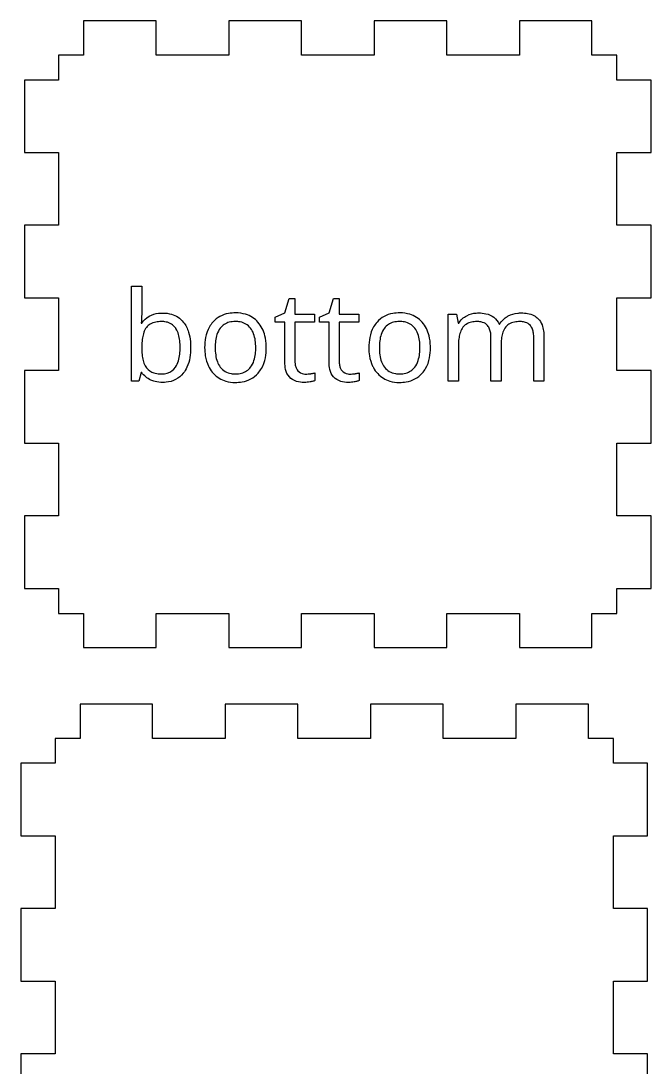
# Model space of a CAD drawing. Extents: x 23 to 198, y 28 to 252.
# Drawn here: x 142.2 to 197.5, y 139.3 to 231.1 of the extents above; entities that cross this region are included whole.
import ezdxf

# ---------------------------------------------------------------- set-up
doc = ezdxf.new("R2010")
doc.units = 0
doc.layers.add('Layer_1', color=7, linetype='CONTINUOUS')

msp = doc.modelspace()

# ---------------------------------------------------------------- linework, layer by layer
at = {"layer": 'Layer_1', "color": 7}
for p, q in [((154.065371, 231.107458), (147.690372, 231.107458)), ((147.690372, 231.107458), (147.690372, 228.107458)), ((154.065371, 228.107458), (154.065371, 231.107458)), ((166.815372, 231.107458), (160.44037, 231.107458)), ((160.44037, 231.107458), (160.44037, 228.107458)), ((166.815372, 228.107458), (166.815372, 231.107458)), ((179.565371, 231.107458), (173.190372, 231.107458)), ((173.190372, 231.107458), (173.190372, 228.107458)), ((179.565371, 228.107458), (179.565371, 231.107458)), ((192.315372, 231.107458), (185.94037, 231.107458)), ((185.94037, 231.107458), (185.94037, 228.107458)), ((192.315372, 228.107458), (192.315372, 231.107458)), ((147.690372, 228.107458), (145.50287, 228.107458)), ((145.50287, 228.107458), (145.50287, 225.919958)), ((160.44037, 228.107458), (154.065371, 228.107458)), ((173.190372, 228.107458), (166.815372, 228.107458)), ((185.94037, 228.107458), (179.565371, 228.107458)), ((194.502871, 228.107458), (192.315372, 228.107458)), ((194.502871, 225.919958), (194.502871, 228.107458)), ((145.50287, 225.919958), (142.502871, 225.919958)), ((142.502871, 225.919958), (142.502871, 219.544958)), ((197.502871, 225.919958), (194.502871, 225.919958)), ((197.502871, 219.544958), (197.502871, 225.919958)), ((142.502871, 219.544958), (145.50287, 219.544958)), ((145.50287, 219.544958), (145.50287, 213.169958)), ((194.502871, 213.169958), (194.502871, 219.544958)), ((194.502871, 219.544958), (197.502871, 219.544958)), ((145.50287, 213.169958), (142.502871, 213.169958)), ((142.502871, 213.169958), (142.502871, 206.794958)), ((197.502871, 213.169958), (194.502871, 213.169958)), ((197.502871, 206.794958), (197.502871, 213.169958)), ((142.502871, 206.794958), (145.50287, 206.794958)), ((145.50287, 206.794958), (145.50287, 200.419958)), ((194.502871, 200.419958), (194.502871, 206.794958)), ((194.502871, 206.794958), (197.502871, 206.794958)), ((145.50287, 200.419958), (142.502871, 200.419958)), ((142.502871, 200.419958), (142.502871, 194.044958)), ((197.502871, 200.419958), (194.502871, 200.419958)), ((197.502871, 194.044958), (197.502871, 200.419958)), ((142.502871, 194.044958), (145.50287, 194.044958)), ((145.50287, 194.044958), (145.50287, 187.669958)), ((194.502871, 187.669958), (194.502871, 194.044958)), ((194.502871, 194.044958), (197.502871, 194.044958)), ((145.50287, 187.669958), (142.502871, 187.669958)), ((142.502871, 187.669958), (142.502871, 181.294957)), ((197.502871, 187.669958), (194.502871, 187.669958)), ((197.502871, 181.294957), (197.502871, 187.669958)), ((142.502871, 181.294957), (145.50287, 181.294957)), ((145.50287, 181.294957), (145.50287, 179.107458)), ((194.502871, 179.107458), (194.502871, 181.294957)), ((194.502871, 181.294957), (197.502871, 181.294957)), ((145.50287, 179.107458), (147.690372, 179.107458)), ((147.690372, 179.107458), (147.690372, 176.107458)), ((154.065371, 176.107458), (154.065371, 179.107458)), ((154.065371, 179.107458), (160.44037, 179.107458)), ((160.44037, 179.107458), (160.44037, 176.107458)), ((166.815372, 176.107458), (166.815372, 179.107458)), ((166.815372, 179.107458), (173.190372, 179.107458)), ((173.190372, 179.107458), (173.190372, 176.107458)), ((179.565371, 176.107458), (179.565371, 179.107458)), ((179.565371, 179.107458), (185.94037, 179.107458)), ((185.94037, 179.107458), (185.94037, 176.107458)), ((192.315372, 176.107458), (192.315372, 179.107458)), ((192.315372, 179.107458), (194.502871, 179.107458)), ((147.690372, 176.107458), (154.065371, 176.107458)), ((160.44037, 176.107458), (166.815372, 176.107458)), ((173.190372, 176.107458), (179.565371, 176.107458)), ((185.94037, 176.107458), (192.315372, 176.107458)), ((153.756682, 171.132256), (147.381683, 171.132256)), ((147.381683, 171.132256), (147.381683, 168.132256)), ((153.756682, 168.132256), (153.756682, 171.132256)), ((166.506683, 171.132256), (160.131681, 171.132256)), ((160.131681, 171.132256), (160.131681, 168.132256)), ((166.506683, 168.132256), (166.506683, 171.132256)), ((179.256682, 171.132256), (172.881683, 171.132256)), ((172.881683, 171.132256), (172.881683, 168.132256)), ((179.256682, 168.132256), (179.256682, 171.132256)), ((192.006683, 171.132256), (185.631681, 171.132256)), ((185.631681, 171.132256), (185.631681, 168.132256)), ((192.006683, 168.132256), (192.006683, 171.132256)), ((147.381683, 168.132256), (145.194181, 168.132256)), ((145.194181, 168.132256), (145.194181, 165.944755)), ((160.131681, 168.132256), (153.756682, 168.132256)), ((172.881683, 168.132256), (166.506683, 168.132256)), ((185.631681, 168.132256), (179.256682, 168.132256)), ((194.194182, 168.132256), (192.006683, 168.132256)), ((194.194182, 165.944755), (194.194182, 168.132256)), ((145.194181, 165.944755), (142.194182, 165.944755)), ((142.194182, 165.944755), (142.194182, 159.569755)), ((197.194182, 165.944755), (194.194182, 165.944755)), ((197.194182, 159.569755), (197.194182, 165.944755)), ((142.194182, 159.569755), (145.194181, 159.569755)), ((145.194181, 159.569755), (145.194181, 153.194756)), ((194.194182, 153.194756), (194.194182, 159.569755)), ((194.194182, 159.569755), (197.194182, 159.569755)), ((145.194181, 153.194756), (142.194182, 153.194756)), ((142.194182, 153.194756), (142.194182, 146.819754)), ((197.194182, 153.194756), (194.194182, 153.194756)), ((197.194182, 146.819754), (197.194182, 153.194756)), ((142.194182, 146.819754), (145.194181, 146.819754)), ((145.194181, 146.819754), (145.194181, 140.444755)), ((194.194182, 140.444755), (194.194182, 146.819754)), ((194.194182, 146.819754), (197.194182, 146.819754)), ((145.194181, 140.444755), (142.194182, 140.444755)), ((142.194182, 140.444755), (142.194182, 134.069755)), ((197.194182, 140.444755), (194.194182, 140.444755)), ((197.194182, 134.069755), (197.194182, 140.444755))]:
    msp.add_line(p, q, dxfattribs=at)
at = {"layer": 'Layer_1', "color": 1}
for p, q in [((151.90763, 199.482597), (151.90763, 207.840018)), ((151.90763, 207.840018), (152.799232, 207.840018)), ((152.799232, 207.840018), (152.799232, 205.809745)), ((165.356848, 205.476737), (165.732824, 206.733573)), ((165.732824, 206.733573), (166.24845, 206.733573)), ((166.24845, 206.733573), (166.24845, 205.369315)), ((169.24015, 205.476737), (169.616126, 206.733573)), ((169.616126, 206.733573), (170.131752, 206.733573)), ((170.131752, 206.733573), (170.131752, 205.369315)), ((164.513588, 205.106132), (165.356848, 205.476737)), ((164.513588, 204.676444), (164.513588, 205.106132)), ((166.24845, 205.369315), (167.956459, 205.369315)), ((167.956459, 205.369315), (167.956459, 204.676444)), ((168.396889, 205.106132), (169.24015, 205.476737)), ((168.396889, 204.676444), (168.396889, 205.106132)), ((170.131752, 205.369315), (171.839758, 205.369315)), ((171.839758, 205.369315), (171.839758, 204.676444)), ((179.703039, 199.482597), (179.703039, 205.369315)), ((179.703039, 205.369315), (180.428138, 205.369315)), ((180.428138, 205.369315), (180.573158, 204.563651)), ((152.756264, 204.585136), (152.799232, 204.585136)), ((165.356848, 204.676444), (164.513588, 204.676444)), ((165.356848, 201.174491), (165.356848, 204.676444)), ((167.956459, 204.676444), (166.24845, 204.676444)), ((166.24845, 204.676444), (166.24845, 201.212089)), ((169.24015, 204.676444), (168.396889, 204.676444)), ((169.24015, 201.174491), (169.24015, 204.676444)), ((171.839758, 204.676444), (170.131752, 204.676444)), ((170.131752, 204.676444), (170.131752, 201.212089)), ((180.573158, 204.563651), (180.616127, 204.563651)), ((184.161049, 204.477714), (184.204018, 204.477714)), ((183.452062, 199.482597), (183.452062, 203.312186)), ((187.206459, 199.482597), (187.206459, 203.312186)), ((188.098061, 203.322929), (188.098058, 199.482597)), ((180.594641, 202.570975), (180.594641, 199.482597)), ((184.343673, 202.77886), (184.343664, 199.482597)), ((184.343664, 202.769706), (184.343664, 202.769706)), ((152.734778, 200.239921), (152.54679, 199.482597)), ((152.799232, 200.239921), (152.734778, 200.239921)), ((167.999427, 200.218436), (167.999427, 199.536307)), ((171.882729, 200.218436), (171.882726, 199.536307)), ((152.54679, 199.482597), (151.90763, 199.482597)), ((180.594641, 199.482597), (179.703039, 199.482597)), ((184.343664, 199.482597), (183.452062, 199.482597)), ((188.098058, 199.482597), (187.206459, 199.482597))]:
    msp.add_line(p, q, dxfattribs=at)
for points in [[(152.799232, 205.809745), (152.799407, 205.600359), (152.796043, 205.390969), (152.789157, 205.181697)], [(152.789151, 205.181697), (152.783027, 204.994363), (152.772951, 204.807158), (152.758987, 204.620245)], [(152.799232, 204.585136), (153.134297, 205.070584), (153.691192, 205.394019), (154.278884, 205.44449)], [(154.278884, 205.44449), (154.400967, 205.459081), (154.523934, 205.466266), (154.646887, 205.465995)], [(154.646887, 205.465995), (154.90566, 205.468592), (155.164765, 205.434013), (155.413809, 205.363677)], [(155.413809, 205.363677), (155.819368, 205.248684), (156.1867, 205.003845), (156.44889, 204.673759)], [(160.416483, 205.423365), (159.890316, 205.339625), (159.396143, 205.070421), (159.040441, 204.673759)], [(161.03849, 205.476737), (160.830111, 205.477725), (160.62165, 205.459832), (160.416483, 205.423365)], [(161.918049, 205.353839), (161.633132, 205.438178), (161.33561, 205.47975), (161.03849, 205.476737)], [(163.001625, 204.65496), (162.715454, 204.983367), (162.33525, 205.22859), (161.918049, 205.353839)], [(174.827128, 205.423365), (174.300961, 205.339625), (173.806787, 205.070421), (173.451086, 204.673759)], [(175.449134, 205.476737), (175.240756, 205.477725), (175.032292, 205.459832), (174.827128, 205.423365)], [(176.328694, 205.353839), (176.043777, 205.438178), (175.746255, 205.47975), (175.449134, 205.476737)], [(177.412269, 204.65496), (177.126099, 204.983367), (176.745895, 205.22859), (176.328694, 205.353839)], [(180.616127, 204.563651), (180.783329, 204.848881), (181.033319, 205.08472), (181.327795, 205.235038)], [(181.327795, 205.235038), (181.586322, 205.369837), (181.872989, 205.450258), (182.163904, 205.469597)], [(182.163904, 205.469597), (182.227937, 205.474392), (182.292148, 205.476774), (182.35636, 205.476737)], [(182.35636, 205.476737), (182.577026, 205.478882), (182.797922, 205.455875), (183.013412, 205.408307)], [(183.013412, 205.408307), (183.261593, 205.355751), (183.497743, 205.247404), (183.699447, 205.09355)], [(183.699447, 205.09355), (183.902621, 204.932258), (184.063234, 204.717979), (184.161049, 204.477714)], [(184.204018, 204.477714), (184.369471, 204.767202), (184.614524, 205.010495), (184.905196, 205.173858)], [(184.905196, 205.173858), (184.925516, 205.185621), (184.946028, 205.197065), (184.966712, 205.208182)], [(184.966712, 205.208182), (185.222987, 205.344416), (185.505802, 205.43043), (185.794532, 205.459953)], [(185.794532, 205.459953), (185.897732, 205.471279), (186.001562, 205.476884), (186.105386, 205.476737)], [(186.105386, 205.476737), (186.293698, 205.478007), (186.482124, 205.462036), (186.667541, 205.429119)], [(186.667541, 205.429119), (186.860931, 205.39564), (187.049216, 205.332894), (187.224027, 205.243671)], [(187.224027, 205.243671), (187.363679, 205.171399), (187.491579, 205.076501), (187.601234, 204.963798)], [(187.601234, 204.963798), (187.746897, 204.80948), (187.859941, 204.624563), (187.930884, 204.424565)], [(152.758987, 204.620245), (152.75814, 204.608541), (152.757294, 204.596838), (152.756165, 204.585136)], [(153.202062, 204.195731), (153.107032, 204.068124), (153.032167, 203.925543), (152.981076, 203.774864)], [(153.546452, 204.498099), (153.413463, 204.420963), (153.29576, 204.317622), (153.202062, 204.195731)], [(154.032738, 204.675655), (153.862222, 204.644267), (153.697077, 204.583968), (153.546452, 204.498099)], [(154.517982, 204.719413), (154.355323, 204.720627), (154.192555, 204.705957), (154.032738, 204.675655)], [(154.936306, 204.679328), (154.798714, 204.706887), (154.658303, 204.720341), (154.517982, 204.719413)], [(155.764075, 204.155448), (155.570177, 204.428835), (155.266379, 204.621103), (154.936306, 204.679328)], [(155.804913, 204.095166), (155.791789, 204.115591), (155.778186, 204.135693), (155.764075, 204.155448)], [(156.026641, 203.594724), (155.976893, 203.770905), (155.901992, 203.939956), (155.804913, 204.095166)], [(156.44889, 204.673759), (156.657323, 204.411086), (156.814656, 204.108069), (156.90959, 203.786466)], [(158.73791, 204.254252), (158.576222, 203.966178), (158.462224, 203.651432), (158.401941, 203.326631)], [(159.040441, 204.673759), (158.925255, 204.545053), (158.823663, 204.404185), (158.73791, 204.254252)], [(159.690345, 204.144706), (159.564324, 203.978164), (159.466958, 203.790015), (159.403782, 203.590951)], [(160.483358, 204.657536), (160.170902, 204.583473), (159.886069, 204.399276), (159.690345, 204.144706)], [(161.011633, 204.719413), (160.833876, 204.72105), (160.655926, 204.700202), (160.483358, 204.657536)], [(161.439858, 204.680678), (161.298792, 204.707227), (161.155174, 204.720216), (161.011633, 204.719413)], [(162.351723, 204.136649), (162.129617, 204.423137), (161.797461, 204.621305), (161.439858, 204.680678)], [(162.618818, 203.6494), (162.555183, 203.82411), (162.464779, 203.989031), (162.351723, 204.136649)], [(163.608137, 203.479152), (163.504528, 203.912296), (163.294506, 204.319448), (163.001625, 204.65496)], [(173.148555, 204.254252), (172.986867, 203.966178), (172.872869, 203.651432), (172.812583, 203.326631)], [(173.451086, 204.673759), (173.335897, 204.545053), (173.234308, 204.404185), (173.148555, 204.254252)], [(174.10099, 204.144706), (173.974966, 203.978164), (173.8776, 203.790015), (173.814424, 203.590951)], [(174.894003, 204.657536), (174.581547, 204.583473), (174.296714, 204.399276), (174.10099, 204.144706)], [(175.422278, 204.719413), (175.244521, 204.72105), (175.066571, 204.700202), (174.894003, 204.657536)], [(175.850502, 204.680678), (175.709434, 204.707227), (175.565819, 204.720216), (175.422278, 204.719413)], [(176.762365, 204.136649), (176.540262, 204.423137), (176.208106, 204.621305), (175.850502, 204.680678)], [(177.029463, 203.6494), (176.965828, 203.82411), (176.875423, 203.989031), (176.762365, 204.136649)], [(178.018782, 203.479152), (177.915172, 203.912296), (177.705151, 204.319448), (177.412269, 204.65496)], [(180.984046, 204.217216), (180.888307, 204.089876), (180.813143, 203.947111), (180.762343, 203.796112)], [(181.260279, 204.474827), (181.155053, 204.404683), (181.061352, 204.317301), (180.984046, 204.217216)], [(181.753369, 204.675152), (181.578219, 204.640694), (181.409837, 204.572285), (181.260279, 204.474827)], [(182.21134, 204.719413), (182.057698, 204.720598), (181.90394, 204.705751), (181.753369, 204.675152)], [(182.377179, 204.713047), (182.322013, 204.717365), (182.266675, 204.71949), (182.21134, 204.719414)], [(182.721104, 204.647179), (182.609609, 204.682646), (182.493889, 204.704808), (182.377179, 204.713047)], [(183.151281, 204.367606), (183.037627, 204.498414), (182.886793, 204.59644), (182.721104, 204.647179)], [(183.33402, 204.055695), (183.291241, 204.168963), (183.229171, 204.274908), (183.151281, 204.367606)], [(183.425556, 203.69895), (183.408481, 203.820782), (183.377705, 203.940689), (183.33402, 204.055695)], [(184.741126, 204.241386), (184.632092, 204.106944), (184.547073, 203.953102), (184.491258, 203.789249)], [(185.017456, 204.484354), (184.913409, 204.41846), (184.819793, 204.336146), (184.741126, 204.241386)], [(185.504179, 204.675036), (185.332173, 204.641657), (185.166362, 204.576698), (185.017456, 204.484354)], [(185.971107, 204.719413), (185.814493, 204.720627), (185.657761, 204.705725), (185.504179, 204.675036)], [(186.124639, 204.713894), (186.073554, 204.717634), (186.02233, 204.719474), (185.971107, 204.719412)], [(186.469537, 204.649649), (186.357661, 204.684637), (186.241611, 204.706254), (186.124639, 204.713894)], [(186.905677, 204.367606), (186.790638, 204.50011), (186.637572, 204.599095), (186.469537, 204.649649)], [(187.088414, 204.055695), (187.045634, 204.168963), (186.983565, 204.274908), (186.905677, 204.367606)], [(187.179949, 203.69895), (187.162875, 203.820782), (187.132102, 203.940689), (187.088414, 204.055695)], [(187.930884, 204.424565), (187.993551, 204.252094), (188.037374, 204.072786), (188.061327, 203.890853)], [(188.061327, 203.890853), (188.086727, 203.702704), (188.099023, 203.512784), (188.098061, 203.322929)], [(152.860009, 203.287005), (152.830604, 203.099961), (152.812282, 202.911176), (152.805167, 202.721969)], [(152.981076, 203.774864), (152.926147, 203.61633), (152.885572, 203.452826), (152.860009, 203.287005)], [(156.135042, 203.042305), (156.114863, 203.229104), (156.078561, 203.414156), (156.026641, 203.594724)], [(156.166908, 202.442069), (156.167755, 202.642537), (156.157087, 202.84305), (156.135042, 203.042305)], [(156.90959, 203.786466), (156.988578, 203.524864), (157.040829, 203.255199), (157.065261, 202.983026)], [(157.065261, 202.983026), (157.082617, 202.799679), (157.091141, 202.615494), (157.090745, 202.431327)], [(158.401941, 203.326631), (158.345912, 203.031772), (158.318666, 202.731454), (158.320715, 202.431327)], [(159.279531, 203.025065), (159.255373, 202.828153), (159.243689, 202.629713), (159.244544, 202.431327)], [(159.403782, 203.590951), (159.344208, 203.406928), (159.302532, 203.217118), (159.279531, 203.025065)], [(162.763446, 203.065274), (162.736381, 203.26442), (162.687799, 203.460632), (162.618818, 203.6494)], [(162.805579, 202.431327), (162.806708, 202.643287), (162.792568, 202.855323), (162.763446, 203.065274)], [(163.727511, 202.572877), (163.721528, 202.878152), (163.681408, 203.182741), (163.608137, 203.479152)], [(172.812583, 203.326631), (172.756557, 203.031772), (172.729311, 202.731454), (172.73136, 202.431327)], [(173.690176, 203.025065), (173.666018, 202.828153), (173.654331, 202.629713), (173.655189, 202.431327)], [(173.814424, 203.590951), (173.754853, 203.406928), (173.713177, 203.217118), (173.690176, 203.025065)], [(177.174091, 203.065274), (177.147026, 203.26442), (177.098444, 203.460632), (177.029463, 203.6494)], [(177.216224, 202.431327), (177.217353, 202.643287), (177.203213, 202.855323), (177.174091, 203.065274)], [(178.138156, 202.572877), (178.132173, 202.878152), (178.092052, 203.182741), (178.018782, 203.479152)], [(180.647704, 203.32814), (180.619934, 203.146606), (180.603348, 202.963362), (180.598062, 202.779793)], [(180.762343, 203.796112), (180.710039, 203.64403), (180.671614, 203.487178), (180.647704, 203.32814)], [(183.452062, 203.312186), (183.452626, 203.441526), (183.443878, 203.570915), (183.425561, 203.69895)], [(184.378293, 203.311368), (184.354671, 203.134926), (184.343102, 202.956874), (184.343673, 202.77886)], [(184.491258, 203.789249), (184.437523, 203.634337), (184.399606, 203.473944), (184.378293, 203.311368)], [(187.206459, 203.312186), (187.207023, 203.441526), (187.198274, 203.570915), (187.179958, 203.69895)], [(152.799232, 202.431327), (152.798385, 202.227905), (152.808178, 202.024442), (152.828414, 201.822027)], [(152.805167, 202.721969), (152.801131, 202.625145), (152.799156, 202.528235), (152.79924, 202.431327)], [(156.13404, 201.843492), (156.156703, 202.042145), (156.167678, 202.24213), (156.166908, 202.442069)], [(157.090734, 202.431327), (157.092427, 202.136877), (157.069285, 201.842284), (157.021465, 201.551738)], [(158.320715, 202.431327), (158.319868, 202.189513), (158.338523, 201.947625), (158.376736, 201.70885)], [(159.244544, 202.431327), (159.243415, 202.21567), (159.257808, 201.999936), (159.28751, 201.786332)], [(162.775754, 201.886114), (162.796243, 202.067068), (162.806222, 202.249216), (162.805579, 202.431327)], [(163.647578, 201.535417), (163.703999, 201.83043), (163.731448, 202.130974), (163.729408, 202.431327)], [(163.729408, 202.431327), (163.729414, 202.478516), (163.728843, 202.525705), (163.727432, 202.572877)], [(172.73136, 202.431327), (172.730513, 202.189513), (172.749168, 201.947625), (172.787381, 201.70885)], [(173.655189, 202.431327), (173.65406, 202.21567), (173.668453, 201.999936), (173.698154, 201.786332)], [(177.186398, 201.886114), (177.206888, 202.067068), (177.216867, 202.249216), (177.216224, 202.431327)], [(178.058222, 201.535417), (178.114644, 201.83043), (178.142093, 202.130974), (178.140053, 202.431327)], [(178.140053, 202.431327), (178.140058, 202.478516), (178.139488, 202.525705), (178.138077, 202.572877)], [(180.598062, 202.779793), (180.595804, 202.710213), (180.594618, 202.640594), (180.594647, 202.570975)], [(184.343664, 202.769706), (184.343658, 202.766655), (184.343664, 202.772757), (184.343664, 202.769706)], [(152.828414, 201.822027), (152.845799, 201.644566), (152.876524, 201.468415), (152.920283, 201.295559)], [(152.920283, 201.295559), (152.960141, 201.134938), (153.019848, 200.979256), (153.097614, 200.833173)], [(155.764075, 200.720634), (155.874926, 200.889384), (155.960578, 201.074648), (156.017319, 201.268414)], [(156.017319, 201.268414), (156.073227, 201.456126), (156.11234, 201.648837), (156.13404, 201.843492)], [(157.021465, 201.551738), (156.974507, 201.260718), (156.889213, 200.975914), (156.768481, 200.706988)], [(158.376736, 201.70885), (158.425445, 201.397803), (158.519038, 201.093831), (158.653723, 200.809257)], [(159.28751, 201.786332), (159.315054, 201.584263), (159.364426, 201.385181), (159.434516, 201.193669)], [(159.434516, 201.193669), (159.497373, 201.021656), (159.585694, 200.858982), (159.695716, 200.712577)], [(162.351723, 200.709891), (162.483304, 200.884448), (162.584599, 201.081751), (162.649761, 201.290408)], [(162.649761, 201.290408), (162.711373, 201.484144), (162.753647, 201.684022), (162.775754, 201.886114)], [(163.300464, 200.590401), (163.46785, 200.883081), (163.585717, 201.203975), (163.647578, 201.535417)], [(165.426833, 200.519772), (165.377893, 200.734252), (165.35435, 200.954512), (165.356848, 201.174491)], [(166.24845, 201.212089), (166.247886, 201.106501), (166.256465, 201.000857), (166.274358, 200.896793)], [(169.310135, 200.519772), (169.261195, 200.734252), (169.237652, 200.954512), (169.24015, 201.174491)], [(170.131752, 201.212089), (170.131187, 201.106501), (170.139767, 201.000857), (170.15766, 200.896793)], [(172.787381, 201.70885), (172.83609, 201.397803), (172.929683, 201.093831), (173.064368, 200.809257)], [(173.698154, 201.786332), (173.725699, 201.584263), (173.775068, 201.385181), (173.845161, 201.193669)], [(173.845161, 201.193669), (173.908018, 201.021656), (173.996339, 200.858982), (174.106361, 200.712577)], [(176.762365, 200.709891), (176.893946, 200.884448), (176.995244, 201.081751), (177.060403, 201.290408)], [(177.060403, 201.290408), (177.122018, 201.484144), (177.164292, 201.684022), (177.186398, 201.886114)], [(177.711106, 200.590401), (177.878495, 200.883081), (177.996362, 201.203975), (178.058222, 201.535417)], [(153.59684, 199.587333), (153.279512, 199.729277), (153.001201, 199.956987), (152.799232, 200.239921)], [(153.097614, 200.833173), (153.131292, 200.771278), (153.169849, 200.712037), (153.212806, 200.65618)], [(153.212806, 200.65618), (153.378219, 200.444956), (153.611182, 200.287744), (153.868956, 200.213382)], [(153.868956, 200.213382), (154.027028, 200.165454), (154.190853, 200.136547), (154.355781, 200.127483)], [(154.539465, 200.121757), (154.709831, 200.119894), (154.88044, 200.142743), (155.044318, 200.189342)], [(155.044318, 200.189342), (155.337558, 200.272664), (155.598061, 200.464954), (155.764075, 200.720634)], [(156.768481, 200.706988), (156.682624, 200.518155), (156.573189, 200.340062), (156.44352, 200.178153)], [(158.653723, 200.809257), (158.674325, 200.766378), (158.69596, 200.724001), (158.718617, 200.682176)], [(158.718617, 200.682176), (158.920432, 200.298209), (159.22822, 199.970849), (159.599038, 199.74578)], [(159.695716, 200.712577), (159.923732, 200.411132), (160.273247, 200.205297), (160.647451, 200.152084)], [(161.022378, 200.121757), (161.206437, 200.119951), (161.390723, 200.142867), (161.56874, 200.189682)], [(161.56874, 200.189682), (161.878027, 200.269327), (162.158446, 200.455635), (162.351723, 200.709891)], [(161.605474, 199.425697), (162.140265, 199.508103), (162.643183, 199.780562), (163.004308, 200.183524)], [(163.004308, 200.183524), (163.116441, 200.308675), (163.215837, 200.44523), (163.300464, 200.590401)], [(165.753102, 199.858331), (165.585773, 200.042848), (165.471405, 200.274702), (165.426833, 200.519772)], [(166.274352, 200.896793), (166.292386, 200.789495), (166.325731, 200.684788), (166.373079, 200.586829)], [(166.373079, 200.586829), (166.406926, 200.517805), (166.450036, 200.453333), (166.500892, 200.395682)], [(166.500892, 200.395682), (166.630974, 200.248346), (166.815206, 200.150277), (167.010069, 200.124636)], [(167.779023, 200.168009), (167.817185, 200.17507), (167.855215, 200.182848), (167.893083, 200.191332)], [(167.893083, 200.191331), (167.924746, 200.198401), (167.956219, 200.206297), (167.987467, 200.215009)], [(167.987467, 200.215009), (167.991446, 200.216138), (167.995454, 200.217267), (167.999433, 200.218435)], [(169.636404, 199.858331), (169.469071, 200.042848), (169.354706, 200.274702), (169.310135, 200.519772)], [(170.157651, 200.896793), (170.175685, 200.789495), (170.209033, 200.684788), (170.256381, 200.586829)], [(170.256381, 200.586829), (170.290228, 200.517805), (170.333337, 200.453333), (170.384191, 200.395682)], [(170.384191, 200.395682), (170.514276, 200.248346), (170.698505, 200.150277), (170.893371, 200.124636)], [(171.662325, 200.168009), (171.700487, 200.17507), (171.738516, 200.182848), (171.776385, 200.191332)], [(171.776385, 200.191331), (171.808044, 200.198401), (171.839521, 200.206297), (171.870768, 200.215009)], [(171.870768, 200.215009), (171.874748, 200.216138), (171.878755, 200.217267), (171.882735, 200.218435)], [(173.064368, 200.809257), (173.08497, 200.766378), (173.106603, 200.724001), (173.129262, 200.682176)], [(173.129262, 200.682176), (173.331076, 200.298209), (173.638865, 199.970849), (174.009683, 199.74578)], [(174.106361, 200.712577), (174.334376, 200.411132), (174.683892, 200.205297), (175.058096, 200.152084)], [(175.43302, 200.121757), (175.617082, 200.119951), (175.801365, 200.142867), (175.979382, 200.189682)], [(175.979382, 200.189682), (176.288672, 200.269327), (176.569091, 200.455635), (176.762365, 200.709891)], [(176.016119, 199.425697), (176.55091, 199.508103), (177.053827, 199.780562), (177.414953, 200.183524)], [(177.414953, 200.183524), (177.527089, 200.308675), (177.626482, 200.44523), (177.711106, 200.590401)], [(153.967319, 199.458049), (153.840513, 199.49073), (153.716446, 199.534025), (153.59684, 199.587333)], [(154.646887, 199.375175), (154.418073, 199.373877), (154.189114, 199.401794), (153.967319, 199.458049)], [(154.355781, 200.127483), (154.416927, 200.123611), (154.478197, 200.121703), (154.539465, 200.121757)], [(154.943342, 199.389338), (154.844835, 199.379768), (154.745857, 199.375041), (154.646887, 199.375176)], [(156.44352, 200.178153), (156.082238, 199.721605), (155.524246, 199.428204), (154.943342, 199.389338)], [(159.599038, 199.74578), (159.777337, 199.637817), (159.969302, 199.552457), (160.168898, 199.492386)], [(160.168898, 199.492386), (160.438457, 199.412704), (160.719807, 199.373067), (161.000892, 199.375175)], [(160.647451, 200.152084), (160.771265, 200.131366), (160.896842, 200.121209), (161.022378, 200.121757)], [(161.000892, 199.375175), (161.203381, 199.374272), (161.405943, 199.391211), (161.605474, 199.425697)], [(166.378588, 199.467535), (166.139205, 199.536397), (165.919955, 199.673382), (165.753102, 199.858331)], [(167.064857, 199.375175), (166.833203, 199.371546), (166.601042, 199.402793), (166.378588, 199.467535)], [(167.010069, 200.124636), (167.070826, 200.115365), (167.132302, 200.110807), (167.193765, 200.111013)], [(167.095066, 199.375376), (167.084991, 199.375242), (167.074915, 199.375175), (167.064857, 199.375175)], [(167.320457, 199.38806), (167.245541, 199.380781), (167.170326, 199.376548), (167.095066, 199.375377)], [(167.193765, 200.111014), (167.337241, 200.110704), (167.480742, 200.120977), (167.622717, 200.141699)], [(167.572425, 199.420829), (167.488825, 199.407147), (167.404777, 199.396216), (167.320457, 199.38806)], [(167.625669, 199.429883), (167.607946, 199.426722), (167.590197, 199.423702), (167.572425, 199.420829)], [(167.622717, 200.141699), (167.631918, 200.143054), (167.641118, 200.144465), (167.650318, 200.145927)], [(167.770037, 199.459754), (167.72222, 199.448386), (167.67407, 199.438424), (167.625669, 199.429883)], [(167.650307, 200.145927), (167.693309, 200.152706), (167.736218, 200.160069), (167.779023, 200.168008)], [(167.895414, 199.495028), (167.854139, 199.481521), (167.8123, 199.469749), (167.770037, 199.459754)], [(167.999427, 199.536307), (167.965682, 199.520353), (167.930918, 199.506555), (167.895414, 199.495028)], [(170.26189, 199.467535), (170.022506, 199.536397), (169.803256, 199.673382), (169.636404, 199.858331)], [(170.948158, 199.375175), (170.716502, 199.371546), (170.484343, 199.402793), (170.26189, 199.467535)], [(170.893371, 200.124636), (170.954127, 200.115365), (171.015604, 200.110807), (171.077063, 200.111013)], [(170.978365, 199.375376), (170.968289, 199.375242), (170.958242, 199.375175), (170.948158, 199.375175)], [(171.203759, 199.38806), (171.12884, 199.380781), (171.053628, 199.376548), (170.978365, 199.375377)], [(171.077063, 200.111014), (171.220542, 200.110704), (171.364041, 200.120977), (171.506016, 200.141699)], [(171.455727, 199.420829), (171.372127, 199.407147), (171.288078, 199.396216), (171.203759, 199.38806)], [(171.508968, 199.429883), (171.491244, 199.426722), (171.473498, 199.423702), (171.455727, 199.420829)], [(171.506016, 200.141699), (171.515216, 200.143054), (171.524417, 200.144465), (171.533617, 200.145927)], [(171.653339, 199.459754), (171.605522, 199.448386), (171.557372, 199.438424), (171.508968, 199.429883)], [(171.533606, 200.145927), (171.576608, 200.152706), (171.61952, 200.160069), (171.662325, 200.168008)], [(171.778716, 199.495028), (171.737441, 199.481521), (171.695601, 199.469749), (171.653339, 199.459754)], [(171.882726, 199.536307), (171.848984, 199.520353), (171.814217, 199.506555), (171.778716, 199.495028)], [(174.009683, 199.74578), (174.187982, 199.637817), (174.379947, 199.552457), (174.579543, 199.492386)], [(174.579543, 199.492386), (174.849105, 199.412704), (175.130452, 199.373067), (175.411537, 199.375175)], [(175.058096, 200.152084), (175.18191, 200.131366), (175.307487, 200.121209), (175.43302, 200.121757)], [(175.411537, 199.375175), (175.614026, 199.374272), (175.816588, 199.391211), (176.016119, 199.425697)]]:
    msp.add_open_spline(points, degree=3, dxfattribs=at)

doc.saveas('drawing.dxf')
